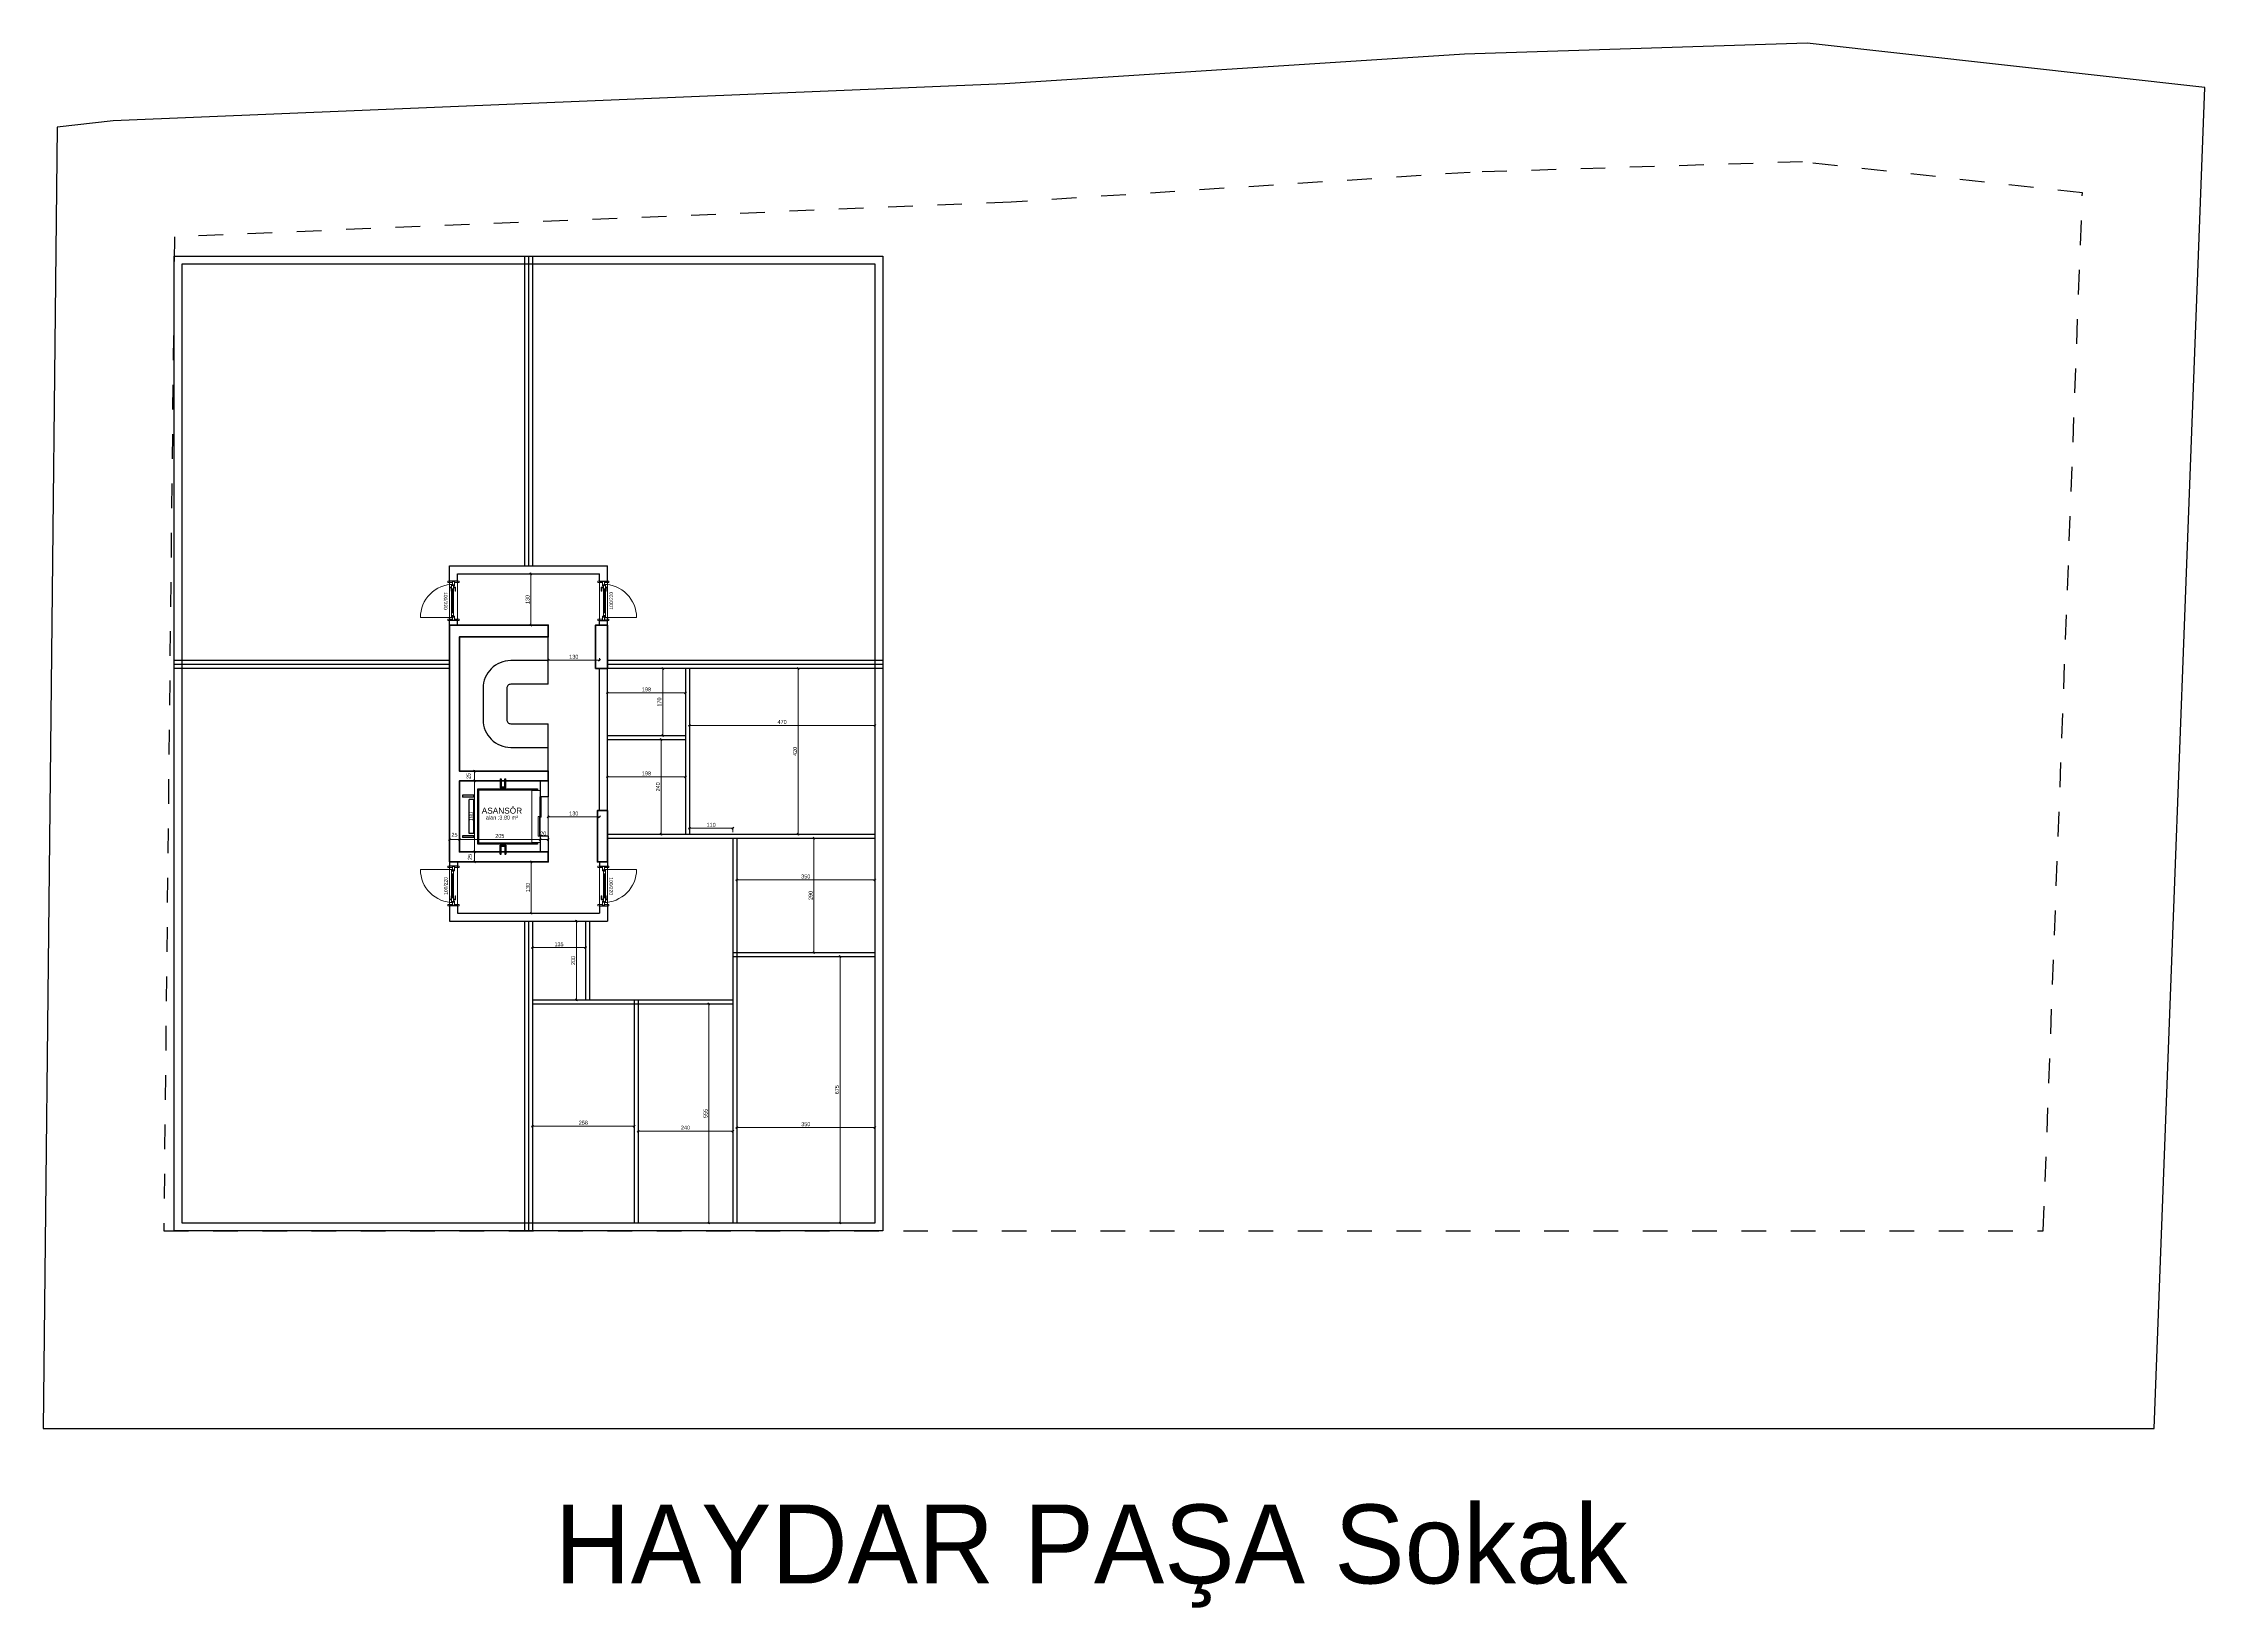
# Model space of a CAD drawing. Header units: centimetres. Extents: x 562865 to 1310255, y -148070 to 32737.
# Drawn here: x 653897 to 659377, y -15222 to -11258 of the extents above; entities that cross this region are included whole.
import ezdxf
from ezdxf.enums import TextEntityAlignment as Align

# ---------------------------------------------------------------- set-up
doc = ezdxf.new("R2010")
doc.units = ezdxf.units.CM
doc.header["$LTSCALE"] = 2.5
doc.linetypes.add('DASHED', pattern=[0.25, 0.125, -0.125])
doc.layers.get('0').update_dxf_attribs({"color": 86})
for name, color, linetype, lineweight in [('1', 126, 'Continuous', 25), ('DUVAR', 4, 'Continuous', 30), ('duvar-kesim', 7, 'Continuous', 0), ('GÖRÜNÜŞLER', 96, 'Continuous', 25), ('ince', 30, 'Continuous', 15), ('iç ölçü', 106, 'Continuous', 18), ('kapi', 9, 'Continuous', 0), ('kolon', 1, 'Continuous', 53), ('Z_YOL_ADI', 7, 'Continuous', 0)]:
    doc.layers.add(name, color=color, linetype=linetype, lineweight=lineweight)
for name, color, linetype in [('alan', 7, 'Continuous'), ('kapi-yazi', 7, 'Continuous'), ('MAKINA', 4, 'Continuous'), ('MERBAS', 231, 'Continuous'), ('MIMARI', 3, 'Continuous'), ('Oda', 7, 'Continuous')]:
    doc.layers.add(name, color=color, linetype=linetype)
doc.styles.add('MAHALADI', font='arial.ttf')
doc.styles.add('PINAR', font='comic.ttf')
doc.dimstyles.new('TEMİZ ÖLÇÜ', dxfattribs={"dimtxt": 10, "dimasz": 5, "dimexe": 1.8, "dimexo": 0.625, "dimgap": 3, "dimtad": 1, "dimdec": 0, "dimrnd": 0.5, "dimzin": 1, "dimdsep": 46, "dimtxsty": 'PINAR', "dimblk": 'OBLIQUE', "dimcen": 0.9, "dimdle": 2, "dimclrd": 256, "dimclre": 256, "dimclrt": 7, "dimadec": 0, "dimazin": 0, "dimtfac": 1, "dimtdec": 0, "dimtofl": 0, "dimtmove": 2, "dimatfit": 2, "dimfxl": 10, "dimfxlon": 1, "dimlwd": -1, "dimlwe": -1, "dimarcsym": 0})

# ---------------------------------------------------------------- blocks, each defined once
blk = doc.blocks.new('WRTGHBWSTH')
at = {"layer": 'GÖRÜNÜŞLER', "color": 251, "linetype": 'DASHED', "ltscale": 200}
blk.add_lwpolyline([(643862, 7103), (643152.3, 7181.9), (642310, 7155.3), (641146.5, 7079.8), (639025.1, 6992.1), (638997.9, 4472.7), (643762.9, 4472.7)], close=True, dxfattribs=at)
blk = doc.blocks.new('_Oblique')
at = {"color": 0, "linetype": 'ByBlock', "lineweight": -2}
blk.add_line((-0.5, -0.5), (0.5, 0.5), dxfattribs=at)
blk = doc.blocks.new('*D3137')
at = {"layer": 'Defpoints', "color": 0}
for p in [(304, 206.9), (304, 193.2), (324, 209.6)]:
    blk.add_point(p, dxfattribs=at)
at = {"layer": 'iç ölçü'}
for p, q in [((326, 206.9), (302, 206.9)), ((304, 196.9), (304, 208.7)), ((324, 208.9), (324, 205.1))]:
    blk.add_line(p, q, dxfattribs=at)
at = {"layer": 'iç ölçü', "linetype": 'ByBlock', "xscale": 5, "yscale": 5, "zscale": 5, "rotation": 180}
blk.add_blockref('_Oblique', (304, 206.9), dxfattribs=at)
at = {"layer": 'iç ölçü', "linetype": 'ByBlock', "xscale": 5, "yscale": 5, "zscale": 5}
blk.add_blockref('_Oblique', (324, 206.9), dxfattribs=at)
at = {"layer": 'iç ölçü', "color": 7, "insert": (311.5, 221.7), "char_height": 10, "attachment_point": 5, "style": 'PINAR'}
blk.add_mtext('20', dxfattribs=at)
blk = doc.blocks.new('*D3136')
at = {"layer": 'Defpoints', "color": 0}
for p in [(99, 231.4), (99, 206.9), (304, 193.2)]:
    blk.add_point(p, dxfattribs=at)
at = {"layer": 'iç ölçü'}
for p, q in [((306, 206.9), (97, 206.9)), ((99, 216.9), (99, 205.1)), ((304, 196.9), (304, 208.7))]:
    blk.add_line(p, q, dxfattribs=at)
at = {"layer": 'iç ölçü', "linetype": 'ByBlock', "xscale": 5, "yscale": 5, "zscale": 5, "rotation": 180}
blk.add_blockref('_Oblique', (99, 206.9), dxfattribs=at)
at = {"layer": 'iç ölçü', "linetype": 'ByBlock', "xscale": 5, "yscale": 5, "zscale": 5}
blk.add_blockref('_Oblique', (304, 206.9), dxfattribs=at)
at = {"layer": 'iç ölçü', "color": 7, "insert": (201.5, 215.4), "char_height": 10, "attachment_point": 5, "style": 'PINAR'}
blk.add_mtext('205', dxfattribs=at)
blk = doc.blocks.new('*D3134')
at = {"layer": 'Defpoints', "color": 0}
for p in [(99, 231.4), (74, 209.4), (74, 206.9)]:
    blk.add_point(p, dxfattribs=at)
at = {"layer": 'iç ölçü'}
for p, q in [((101, 206.9), (72, 206.9)), ((74, 208.8), (74, 205.1)), ((99, 216.9), (99, 205.1))]:
    blk.add_line(p, q, dxfattribs=at)
at = {"layer": 'iç ölçü', "linetype": 'ByBlock', "xscale": 5, "yscale": 5, "zscale": 5, "rotation": 180}
blk.add_blockref('_Oblique', (74, 206.9), dxfattribs=at)
at = {"layer": 'iç ölçü', "linetype": 'ByBlock', "xscale": 5, "yscale": 5, "zscale": 5}
blk.add_blockref('_Oblique', (99, 206.9), dxfattribs=at)
at = {"layer": 'iç ölçü', "color": 7, "insert": (86.5, 218.4), "char_height": 10, "attachment_point": 5, "style": 'PINAR'}
blk.add_mtext('25', dxfattribs=at)
blk = doc.blocks.new('*D3135')
at = {"layer": 'Defpoints', "color": 0}
for p in [(130.6, 175), (137.3, 175), (130.6, 150)]:
    blk.add_point(p, dxfattribs=at)
at = {"layer": 'iç ölçü'}
for p, q in [((131.2, 175), (139.1, 175)), ((137.3, 148), (137.3, 177)), ((131.2, 150), (139.1, 150))]:
    blk.add_line(p, q, dxfattribs=at)
at = {"layer": 'iç ölçü', "linetype": 'ByBlock', "xscale": 5, "yscale": 5, "zscale": 5}
for p, rotation in [((137.3, 175), 90), ((137.3, 150), 270)]:
    blk.add_blockref('_Oblique', p, dxfattribs=dict(at, rotation=rotation))
at = {"layer": 'iç ölçü', "color": 7, "insert": (125.4, 162.5), "char_height": 10, "attachment_point": 5, "rotation": 90, "style": 'PINAR'}
blk.add_mtext('25', dxfattribs=at)
blk = doc.blocks.new('*D3139')
at = {"layer": 'Defpoints', "color": 0}
for p in [(133.1, 355), (137.3, 355), (130.6, 175)]:
    blk.add_point(p, dxfattribs=at)
at = {"layer": 'iç ölçü'}
for p, q in [((133.7, 355), (139.1, 355)), ((137.3, 173), (137.3, 357)), ((131.2, 175), (139.1, 175))]:
    blk.add_line(p, q, dxfattribs=at)
at = {"layer": 'iç ölçü', "linetype": 'ByBlock', "xscale": 5, "yscale": 5, "zscale": 5}
for p, rotation in [((137.3, 355), 90.00000000000001), ((137.3, 175), 270)]:
    blk.add_blockref('_Oblique', p, dxfattribs=dict(at, rotation=rotation))
at = {"layer": 'iç ölçü', "color": 7, "insert": (128.9, 265), "char_height": 10, "attachment_point": 5, "rotation": 90, "style": 'PINAR'}
blk.add_mtext('180', dxfattribs=at)
blk = doc.blocks.new('*D3133')
at = {"layer": 'Defpoints', "color": 0}
for p in [(133.1, 380), (133.1, 355), (137.3, 380)]:
    blk.add_point(p, dxfattribs=at)
at = {"layer": 'iç ölçü'}
for p, q in [((133.7, 380), (139.1, 380)), ((133.7, 355), (139.1, 355)), ((137.3, 353), (137.3, 382))]:
    blk.add_line(p, q, dxfattribs=at)
at = {"layer": 'iç ölçü', "linetype": 'ByBlock', "xscale": 5, "yscale": 5, "zscale": 5}
for p, rotation in [((137.3, 380), 90), ((137.3, 355), 270)]:
    blk.add_blockref('_Oblique', p, dxfattribs=dict(at, rotation=rotation))
at = {"layer": 'iç ölçü', "color": 7, "insert": (122.2, 367.5), "char_height": 10, "attachment_point": 5, "rotation": 90, "style": 'PINAR'}
blk.add_mtext('25', dxfattribs=at)
blk = doc.blocks.new('*D3138')
at = {"layer": 'Defpoints', "color": 0}
for p in [(324, 265), (454, 265), (454, 264.1)]:
    blk.add_point(p, dxfattribs=at)
at = {"layer": 'iç ölçü'}
for p, q in [((322, 264.1), (456, 264.1)), ((324, 264.4), (324, 262.3)), ((454, 264.4), (454, 262.3))]:
    blk.add_line(p, q, dxfattribs=at)
at = {"layer": 'iç ölçü', "linetype": 'ByBlock', "xscale": 5, "yscale": 5, "zscale": 5, "rotation": 180}
blk.add_blockref('_Oblique', (324, 264.1), dxfattribs=at)
at = {"layer": 'iç ölçü', "linetype": 'ByBlock', "xscale": 5, "yscale": 5, "zscale": 5}
blk.add_blockref('_Oblique', (454, 264.1), dxfattribs=at)
at = {"layer": 'iç ölçü', "color": 7, "insert": (389, 272.5), "char_height": 10, "attachment_point": 5, "style": 'PINAR'}
blk.add_mtext('130', dxfattribs=at)
blk = doc.blocks.new('fm-door1')
at = {"linetype": 'Continuous'}
for p, q in [((0, 25), (0, -25)), ((100, 25), (0, 25)), ((80, 32), (80, 0)), ((84, 28), (128, 28)), ((90, 50), (910, 50)), ((90, 50), (90, 30)), ((100, 30), (90, 30)), ((100, 30), (100, -5)), ((100, 30), (100, -5)), ((100, 0), (900, 0)), ((190, 50), (190, 0)), ((810, 50), (810, 0)), ((910, 30), (900, 30)), ((900, 30), (900, -5)), ((900, 25), (1000, 25)), ((910, 50), (910, 30)), ((1000, 25), (1000, -25)), ((110, -25), (0, -25)), ((100, -5), (110, -5)), ((110, -5), (100, -5)), ((110, -5), (110, -25)), ((110, -25), (110, -5)), ((890, -25), (890, -5)), ((890, -5), (900, -5)), ((890, -25), (1000, -25))]:
    blk.add_line(p, q, dxfattribs=at)
at = {"color": 8, "linetype": 'Continuous'}
for p, q in [((190, 35), (810, 35)), ((190, 15), (810, 15))]:
    blk.add_line(p, q, dxfattribs=at)
at = {"linetype": 'Continuous'}
for points in [[(858, 58), (858, 89, 0.414214), (842, 104), (759, 104, 1), (759, 89), (835, 89, -0.414214), (842, 81), (842, 58)], [(858, -8), (858, -39, -0.414214), (842, -54), (759, -54, -1), (759, -39), (835, -39, 0.414214), (842, -31), (842, -8)]]:
    blk.add_lwpolyline(points, format="xyb", dxfattribs=at)
for points in [[(869, 50), (869, 58), (831, 58), (831, 50)], [(869, 0), (869, -8), (831, -8), (831, 0)]]:
    blk.add_lwpolyline(points, dxfattribs=at)
blk.add_circle((84, 32), 4.26, dxfattribs=at)
blk = doc.blocks.new('*D3130')
at = {"layer": 'Defpoints', "color": 0}
for p in [(251.2, 150), (251.2, 20), (281.3, 20)]:
    blk.add_point(p, dxfattribs=at)
at = {"layer": 'iç ölçü'}
for p, q in [((276.3, 150), (283.1, 150)), ((281.3, 152), (281.3, 18)), ((276.3, 20), (283.1, 20))]:
    blk.add_line(p, q, dxfattribs=at)
at = {"layer": 'iç ölçü', "linetype": 'ByBlock', "xscale": 5, "yscale": 5, "zscale": 5}
for p, rotation in [((281.3, 150), 90), ((281.3, 20), 270)]:
    blk.add_blockref('_Oblique', p, dxfattribs=dict(at, rotation=rotation))
at = {"layer": 'iç ölçü', "color": 7, "insert": (272.8, 85), "char_height": 10, "attachment_point": 5, "rotation": 90, "style": 'PINAR'}
blk.add_mtext('130', dxfattribs=at)
blk = doc.blocks.new('*D3131')
at = {"layer": 'Defpoints', "color": 0}
for p in [(274, 880), (280.3, 880), (281.3, 750)]:
    blk.add_point(p, dxfattribs=at)
at = {"layer": 'iç ölçü'}
for p, q in [((275.3, 880), (282.1, 880)), ((280.3, 748), (280.3, 882)), ((280.6, 750), (278.5, 750))]:
    blk.add_line(p, q, dxfattribs=at)
at = {"layer": 'iç ölçü', "linetype": 'ByBlock', "xscale": 5, "yscale": 5, "zscale": 5}
for p, rotation in [((280.3, 880), 90), ((280.3, 750), 270)]:
    blk.add_blockref('_Oblique', p, dxfattribs=dict(at, rotation=rotation))
at = {"layer": 'iç ölçü', "color": 7, "insert": (271.8, 815), "char_height": 10, "attachment_point": 5, "rotation": 90, "style": 'PINAR'}
blk.add_mtext('130', dxfattribs=at)
blk = doc.blocks.new('*D3132')
at = {"layer": 'Defpoints', "color": 0}
for p in [(324, 675.8), (324, 661.2), (454, 675.8)]:
    blk.add_point(p, dxfattribs=at)
at = {"layer": 'iç ölçü'}
for p, q in [((456, 661.2), (322, 661.2)), ((324, 666.2), (324, 659.4)), ((454, 666.2), (454, 659.4))]:
    blk.add_line(p, q, dxfattribs=at)
at = {"layer": 'iç ölçü', "linetype": 'ByBlock', "xscale": 5, "yscale": 5, "zscale": 5, "rotation": 180}
blk.add_blockref('_Oblique', (324, 661.2), dxfattribs=at)
at = {"layer": 'iç ölçü', "linetype": 'ByBlock', "xscale": 5, "yscale": 5, "zscale": 5}
blk.add_blockref('_Oblique', (454, 661.2), dxfattribs=at)
at = {"layer": 'iç ölçü', "color": 7, "insert": (389, 669.6), "char_height": 10, "attachment_point": 5, "style": 'PINAR'}
blk.add_mtext('130', dxfattribs=at)
blk = doc.blocks.new('*D1654')
at = {"layer": 'Defpoints', "color": 0}
for p in [(655405.4, -14008.4), (655645.4, -14008.4), (655645.4, -14014.2)]:
    blk.add_point(p, dxfattribs=at)
at = {"layer": 'iç ölçü'}
for p, q in [((655403.4, -14014.2), (655647.4, -14014.2)), ((655405.4, -14009), (655405.4, -14016)), ((655645.4, -14009), (655645.4, -14016))]:
    blk.add_line(p, q, dxfattribs=at)
at = {"layer": 'iç ölçü', "linetype": 'ByBlock', "xscale": 5, "yscale": 5, "zscale": 5, "rotation": 180}
blk.add_blockref('_Oblique', (655405.4, -14014.2), dxfattribs=at)
at = {"layer": 'iç ölçü', "linetype": 'ByBlock', "xscale": 5, "yscale": 5, "zscale": 5}
blk.add_blockref('_Oblique', (655645.4, -14014.2), dxfattribs=at)
at = {"layer": 'iç ölçü', "color": 7, "insert": (655525.4, -14005.8), "char_height": 10, "attachment_point": 5, "style": 'PINAR'}
blk.add_mtext('240', dxfattribs=at)
blk = doc.blocks.new('*D1655')
at = {"layer": 'Defpoints', "color": 0}
for p in [(655655.4, -13995.2), (656005.4, -13995.2), (656005.4, -14005.4)]:
    blk.add_point(p, dxfattribs=at)
at = {"layer": 'iç ölçü'}
for p, q in [((655653.4, -14005.4), (656007.4, -14005.4)), ((655655.4, -13995.9), (655655.4, -14007.2)), ((656005.4, -13995.9), (656005.4, -14007.2))]:
    blk.add_line(p, q, dxfattribs=at)
at = {"layer": 'iç ölçü', "linetype": 'ByBlock', "xscale": 5, "yscale": 5, "zscale": 5, "rotation": 180}
blk.add_blockref('_Oblique', (655655.4, -14005.4), dxfattribs=at)
at = {"layer": 'iç ölçü', "linetype": 'ByBlock', "xscale": 5, "yscale": 5, "zscale": 5}
blk.add_blockref('_Oblique', (656005.4, -14005.4), dxfattribs=at)
at = {"layer": 'iç ölçü', "color": 7, "insert": (655830.4, -13997), "char_height": 10, "attachment_point": 5, "style": 'PINAR'}
blk.add_mtext('350', dxfattribs=at)
blk = doc.blocks.new('*D1656')
at = {"layer": 'Defpoints', "color": 0}
for p in [(655137.3, -13976.1), (655137.3, -14001.7), (655395.4, -13976.1)]:
    blk.add_point(p, dxfattribs=at)
at = {"layer": 'iç ölçü'}
for p, q in [((655397.4, -14001.7), (655135.3, -14001.7)), ((655137.3, -13991.7), (655137.3, -14003.5)), ((655395.4, -13991.7), (655395.4, -14003.5))]:
    blk.add_line(p, q, dxfattribs=at)
at = {"layer": 'iç ölçü', "linetype": 'ByBlock', "xscale": 5, "yscale": 5, "zscale": 5, "rotation": 180}
blk.add_blockref('_Oblique', (655137.3, -14001.7), dxfattribs=at)
at = {"layer": 'iç ölçü', "linetype": 'ByBlock', "xscale": 5, "yscale": 5, "zscale": 5}
blk.add_blockref('_Oblique', (655395.4, -14001.7), dxfattribs=at)
at = {"layer": 'iç ölçü', "color": 7, "insert": (655266.4, -13993.2), "char_height": 10, "attachment_point": 5, "style": 'PINAR'}
blk.add_mtext('258', dxfattribs=at)
blk = doc.blocks.new('*D1658')
at = {"layer": 'Defpoints', "color": 0}
for p in [(655137.3, -13542.8), (655272.3, -13542.8), (655272.3, -13549.4)]:
    blk.add_point(p, dxfattribs=at)
at = {"layer": 'iç ölçü'}
for p, q in [((655135.3, -13549.4), (655274.3, -13549.4)), ((655137.3, -13543.4), (655137.3, -13551.2)), ((655272.3, -13543.4), (655272.3, -13551.2))]:
    blk.add_line(p, q, dxfattribs=at)
at = {"layer": 'iç ölçü', "linetype": 'ByBlock', "xscale": 5, "yscale": 5, "zscale": 5, "rotation": 180}
blk.add_blockref('_Oblique', (655137.3, -13549.4), dxfattribs=at)
at = {"layer": 'iç ölçü', "linetype": 'ByBlock', "xscale": 5, "yscale": 5, "zscale": 5}
blk.add_blockref('_Oblique', (655272.3, -13549.4), dxfattribs=at)
at = {"layer": 'iç ölçü', "color": 7, "insert": (655204.8, -13540.9), "char_height": 10, "attachment_point": 5, "style": 'PINAR'}
blk.add_mtext('135', dxfattribs=at)
blk = doc.blocks.new('*D1659')
at = {"layer": 'Defpoints', "color": 0}
for p in [(655227.3, -13482), (655227.3, -13682), (655249.2, -13682)]:
    blk.add_point(p, dxfattribs=at)
at = {"layer": 'iç ölçü'}
for p, q in [((655249.2, -13480), (655249.2, -13684)), ((655239.2, -13482), (655251, -13482)), ((655239.2, -13682), (655251, -13682))]:
    blk.add_line(p, q, dxfattribs=at)
at = {"layer": 'iç ölçü', "linetype": 'ByBlock', "xscale": 5, "yscale": 5, "zscale": 5}
for p, rotation in [((655249.2, -13482), 90), ((655249.2, -13682), 270)]:
    blk.add_blockref('_Oblique', p, dxfattribs=dict(at, rotation=rotation))
at = {"layer": 'iç ölçü', "color": 7, "insert": (655240.8, -13582), "char_height": 10, "attachment_point": 5, "rotation": 90, "style": 'PINAR'}
blk.add_mtext('200', dxfattribs=at)
blk = doc.blocks.new('*D1660')
at = {"layer": 'Defpoints', "color": 0}
for p in [(655538.1, -13692), (655538.1, -14247.3), (655584.8, -14247.3)]:
    blk.add_point(p, dxfattribs=at)
at = {"layer": 'iç ölçü'}
for p, q in [((655574.8, -13692), (655586.6, -13692)), ((655584.8, -13690), (655584.8, -14249.3)), ((655574.8, -14247.3), (655586.6, -14247.3))]:
    blk.add_line(p, q, dxfattribs=at)
at = {"layer": 'iç ölçü', "linetype": 'ByBlock', "xscale": 5, "yscale": 5, "zscale": 5}
for p, rotation in [((655584.8, -13692), 90), ((655584.8, -14247.3), 270)]:
    blk.add_blockref('_Oblique', p, dxfattribs=dict(at, rotation=rotation))
at = {"layer": 'iç ölçü', "color": 7, "insert": (655576.3, -13969.6), "char_height": 10, "attachment_point": 5, "rotation": 90, "style": 'PINAR'}
blk.add_mtext('555', dxfattribs=at)
blk = doc.blocks.new('*D1661')
at = {"layer": 'Defpoints', "color": 0}
for p in [(655885.4, -13572), (655885.4, -14247.3), (655917.8, -14247.3)]:
    blk.add_point(p, dxfattribs=at)
at = {"layer": 'iç ölçü'}
for p, q in [((655907.8, -13572), (655919.6, -13572)), ((655917.8, -13570), (655917.8, -14249.3)), ((655907.8, -14247.3), (655919.6, -14247.3))]:
    blk.add_line(p, q, dxfattribs=at)
at = {"layer": 'iç ölçü', "linetype": 'ByBlock', "xscale": 5, "yscale": 5, "zscale": 5}
for p, rotation in [((655917.8, -13572), 90), ((655917.8, -14247.3), 270)]:
    blk.add_blockref('_Oblique', p, dxfattribs=dict(at, rotation=rotation))
at = {"layer": 'iç ölçü', "color": 7, "insert": (655909.3, -13909.6), "char_height": 10, "attachment_point": 5, "rotation": 90, "style": 'PINAR'}
blk.add_mtext('675', dxfattribs=at)
blk = doc.blocks.new('*D1663')
at = {"layer": 'Defpoints', "color": 0}
for p in [(655464.9, -12842), (655464.9, -13012), (655467.6, -13012)]:
    blk.add_point(p, dxfattribs=at)
at = {"layer": 'iç ölçü'}
for p, q in [((655465.5, -12842), (655469.4, -12842)), ((655467.6, -12840), (655467.6, -13014)), ((655465.5, -13012), (655469.4, -13012))]:
    blk.add_line(p, q, dxfattribs=at)
at = {"layer": 'iç ölçü', "linetype": 'ByBlock', "xscale": 5, "yscale": 5, "zscale": 5}
for p, rotation in [((655467.6, -12842), 90), ((655467.6, -13012), 270)]:
    blk.add_blockref('_Oblique', p, dxfattribs=dict(at, rotation=rotation))
at = {"layer": 'iç ölçü', "color": 7, "insert": (655459.1, -12927), "char_height": 10, "attachment_point": 5, "rotation": 90, "style": 'PINAR'}
blk.add_mtext('170', dxfattribs=at)
blk = doc.blocks.new('*D1664')
at = {"layer": 'Defpoints', "color": 0}
for p in [(655327.3, -12908.7), (655525.4, -12903.7), (655525.4, -12908.7)]:
    blk.add_point(p, dxfattribs=at)
at = {"layer": 'iç ölçü'}
for p, q in [((655325.3, -12903.7), (655527.4, -12903.7)), ((655327.3, -12908.1), (655327.3, -12901.9)), ((655525.4, -12908.1), (655525.4, -12901.9))]:
    blk.add_line(p, q, dxfattribs=at)
at = {"layer": 'iç ölçü', "linetype": 'ByBlock', "xscale": 5, "yscale": 5, "zscale": 5, "rotation": 180}
blk.add_blockref('_Oblique', (655327.3, -12903.7), dxfattribs=at)
at = {"layer": 'iç ölçü', "linetype": 'ByBlock', "xscale": 5, "yscale": 5, "zscale": 5}
blk.add_blockref('_Oblique', (655525.4, -12903.7), dxfattribs=at)
at = {"layer": 'iç ölçü', "color": 7, "insert": (655426.4, -12895.1), "char_height": 10, "attachment_point": 5, "style": 'PINAR'}
blk.add_mtext('198', dxfattribs=at)
blk = doc.blocks.new('*D1665')
at = {"layer": 'Defpoints', "color": 0}
for p in [(655459.4, -13022), (655459.4, -13262), (655464.1, -13262)]:
    blk.add_point(p, dxfattribs=at)
at = {"layer": 'iç ölçü'}
for p, q in [((655460, -13022), (655465.9, -13022)), ((655464.1, -13020), (655464.1, -13264)), ((655460, -13262), (655465.9, -13262))]:
    blk.add_line(p, q, dxfattribs=at)
at = {"layer": 'iç ölçü', "linetype": 'ByBlock', "xscale": 5, "yscale": 5, "zscale": 5}
for p, rotation in [((655464.1, -13022), 90), ((655464.1, -13262), 270)]:
    blk.add_blockref('_Oblique', p, dxfattribs=dict(at, rotation=rotation))
at = {"layer": 'iç ölçü', "color": 7, "insert": (655455.7, -13142), "char_height": 10, "attachment_point": 5, "rotation": 90, "style": 'PINAR'}
blk.add_mtext('240', dxfattribs=at)
blk = doc.blocks.new('*D1666')
at = {"layer": 'Defpoints', "color": 0}
for p in [(655327.3, -13129.7), (655525.4, -13116.6), (655525.4, -13129.7)]:
    blk.add_point(p, dxfattribs=at)
at = {"layer": 'iç ölçü'}
for p, q in [((655325.3, -13116.6), (655527.4, -13116.6)), ((655327.3, -13126.6), (655327.3, -13114.8)), ((655525.4, -13126.6), (655525.4, -13114.8))]:
    blk.add_line(p, q, dxfattribs=at)
at = {"layer": 'iç ölçü', "linetype": 'ByBlock', "xscale": 5, "yscale": 5, "zscale": 5, "rotation": 180}
blk.add_blockref('_Oblique', (655327.3, -13116.6), dxfattribs=at)
at = {"layer": 'iç ölçü', "linetype": 'ByBlock', "xscale": 5, "yscale": 5, "zscale": 5}
blk.add_blockref('_Oblique', (655525.4, -13116.6), dxfattribs=at)
at = {"layer": 'iç ölçü', "color": 7, "insert": (655426.4, -13108), "char_height": 10, "attachment_point": 5, "style": 'PINAR'}
blk.add_mtext('198', dxfattribs=at)
blk = doc.blocks.new('*D1667')
at = {"layer": 'Defpoints', "color": 0}
for p in [(655535.4, -13246.6), (655645.4, -13246.6), (655645.4, -13272)]:
    blk.add_point(p, dxfattribs=at)
at = {"layer": 'iç ölçü'}
for p, q in [((655533.4, -13246.6), (655647.4, -13246.6)), ((655535.4, -13246), (655535.4, -13244.8)), ((655645.4, -13256.6), (655645.4, -13244.8))]:
    blk.add_line(p, q, dxfattribs=at)
at = {"layer": 'iç ölçü', "linetype": 'ByBlock', "xscale": 5, "yscale": 5, "zscale": 5, "rotation": 180}
blk.add_blockref('_Oblique', (655535.4, -13246.6), dxfattribs=at)
at = {"layer": 'iç ölçü', "linetype": 'ByBlock', "xscale": 5, "yscale": 5, "zscale": 5}
blk.add_blockref('_Oblique', (655645.4, -13246.6), dxfattribs=at)
at = {"layer": 'iç ölçü', "color": 7, "insert": (655590.4, -13238.2), "char_height": 10, "attachment_point": 5, "style": 'PINAR'}
blk.add_mtext('110', dxfattribs=at)
blk = doc.blocks.new('*D1668')
at = {"layer": 'Defpoints', "color": 0}
for p in [(655845.3, -13272), (655845.3, -13562), (655851.2, -13562)]:
    blk.add_point(p, dxfattribs=at)
at = {"layer": 'iç ölçü'}
for p, q in [((655846, -13272), (655853, -13272)), ((655851.2, -13270), (655851.2, -13564)), ((655846, -13562), (655853, -13562))]:
    blk.add_line(p, q, dxfattribs=at)
at = {"layer": 'iç ölçü', "linetype": 'ByBlock', "xscale": 5, "yscale": 5, "zscale": 5}
for p, rotation in [((655851.2, -13272), 90), ((655851.2, -13562), 270)]:
    blk.add_blockref('_Oblique', p, dxfattribs=dict(at, rotation=rotation))
at = {"layer": 'iç ölçü', "color": 7, "insert": (655842.6, -13417), "char_height": 10, "attachment_point": 5, "rotation": 90, "style": 'PINAR'}
blk.add_mtext('290', dxfattribs=at)
blk = doc.blocks.new('*D1669')
at = {"layer": 'Defpoints', "color": 0}
for p in [(655655.4, -13372), (656005.4, -13372), (656005.4, -13377.6)]:
    blk.add_point(p, dxfattribs=at)
at = {"layer": 'iç ölçü'}
for p, q in [((655653.4, -13377.6), (656007.4, -13377.6)), ((655655.4, -13372.6), (655655.4, -13379.4)), ((656005.4, -13372.6), (656005.4, -13379.4))]:
    blk.add_line(p, q, dxfattribs=at)
at = {"layer": 'iç ölçü', "linetype": 'ByBlock', "xscale": 5, "yscale": 5, "zscale": 5, "rotation": 180}
blk.add_blockref('_Oblique', (655655.4, -13377.6), dxfattribs=at)
at = {"layer": 'iç ölçü', "linetype": 'ByBlock', "xscale": 5, "yscale": 5, "zscale": 5}
blk.add_blockref('_Oblique', (656005.4, -13377.6), dxfattribs=at)
at = {"layer": 'iç ölçü', "color": 7, "insert": (655830.4, -13369.2), "char_height": 10, "attachment_point": 5, "style": 'PINAR'}
blk.add_mtext('350', dxfattribs=at)
blk = doc.blocks.new('*D1670')
at = {"layer": 'Defpoints', "color": 0}
for p in [(655807, -12842), (655811.3, -12842), (655807, -13262)]:
    blk.add_point(p, dxfattribs=at)
at = {"layer": 'iç ölçü'}
for p, q in [((655807.6, -12842), (655813.1, -12842)), ((655811.3, -13264), (655811.3, -12840)), ((655807.6, -13262), (655813.1, -13262))]:
    blk.add_line(p, q, dxfattribs=at)
at = {"layer": 'iç ölçü', "linetype": 'ByBlock', "xscale": 5, "yscale": 5, "zscale": 5}
for p, rotation in [((655811.3, -12842), 90), ((655811.3, -13262), 270)]:
    blk.add_blockref('_Oblique', p, dxfattribs=dict(at, rotation=rotation))
at = {"layer": 'iç ölçü', "color": 7, "insert": (655802.9, -13052), "char_height": 10, "attachment_point": 5, "rotation": 90, "style": 'PINAR'}
blk.add_mtext('420', dxfattribs=at)
blk = doc.blocks.new('*D1671')
at = {"layer": 'Defpoints', "color": 0}
for p in [(655535.4, -12986.8), (656005.4, -12986.1), (656005.4, -12986.8)]:
    blk.add_point(p, dxfattribs=at)
at = {"layer": 'iç ölçü'}
for p, q in [((655533.4, -12986.1), (656007.4, -12986.1)), ((655535.4, -12986.2), (655535.4, -12984.3)), ((656005.4, -12986.2), (656005.4, -12984.3))]:
    blk.add_line(p, q, dxfattribs=at)
at = {"layer": 'iç ölçü', "linetype": 'ByBlock', "xscale": 5, "yscale": 5, "zscale": 5, "rotation": 180}
blk.add_blockref('_Oblique', (655535.4, -12986.1), dxfattribs=at)
at = {"layer": 'iç ölçü', "linetype": 'ByBlock', "xscale": 5, "yscale": 5, "zscale": 5}
blk.add_blockref('_Oblique', (656005.4, -12986.1), dxfattribs=at)
at = {"layer": 'iç ölçü', "color": 7, "insert": (655770.4, -12977.6), "char_height": 10, "attachment_point": 5, "style": 'PINAR'}
blk.add_mtext('470', dxfattribs=at)
blk = doc.blocks.new('G$CD7B30051')
at = {"color": 4, "ltscale": 0.1}
for p, q in [((302.7, 315), (306.2, 315)), ((302.7, 315), (302.7, 263.6)), ((306.2, 315), (306.2, 263.6)), ((298.8, 265), (302.3, 265)), ((298.8, 265), (298.8, 215)), ((302.3, 265), (302.3, 215)), ((306.2, 263.6), (302.7, 263.6)), ((302.3, 215), (298.8, 215))]:
    blk.add_line(p, q, dxfattribs=at)
at = {"layer": '1', "linetype": 'DASHED', "ltscale": 20}
blk.add_line((324, 725), (324, 722), dxfattribs=at)
at = {"layer": 'DUVAR'}
for p, q in [((74, 900), (474, 900)), ((74, 861.2), (74, 900)), ((94, 880), (454, 880)), ((94, 861.2), (94, 880)), ((454, 861.2), (454, 880)), ((474, 861.2), (474, 900)), ((94, 861.2), (74, 861.2)), ((454, 861.2), (474, 861.2)), ((74, 750), (74, 761.2)), ((94, 761.2), (74, 761.2)), ((94, 750), (94, 761.2)), ((454, 750), (454, 761.2)), ((454, 761.2), (474, 761.2)), ((474, 750), (474, 761.2)), ((454, 280), (454, 640)), ((474, 280), (474, 640)), ((304, 355), (304, 315)), ((324, 355), (324, 315)), ((324, 315), (304, 315)), ((324, 215), (304, 215)), ((304, 215), (304, 175)), ((324, 215), (324, 175)), ((74, 150), (74, 138.8)), ((94, 138.8), (74, 138.8)), ((94, 150), (94, 138.8)), ((454, 150), (454, 138.8)), ((454, 138.8), (474, 138.8)), ((474, 150), (474, 138.8)), ((74, 38.8), (74, 0)), ((94, 38.8), (74, 38.8)), ((74, 0), (474, 0)), ((94, 38.8), (94, 20)), ((94, 20), (454, 20)), ((454, 38.8), (454, 20)), ((454, 38.8), (474, 38.8)), ((474, 38.8), (474, 0))]:
    blk.add_line(p, q, dxfattribs=at)
at = {"layer": 'duvar-kesim'}
for p, q in [((74, 761.2), (74, 861.2)), ((94, 761.2), (94, 861.2)), ((454, 761.2), (454, 861.2)), ((474, 761.2), (474, 861.2)), ((304, 315), (304, 215)), ((324, 315), (324, 215)), ((74, 138.8), (74, 38.8)), ((94, 138.8), (94, 38.8)), ((454, 138.8), (454, 38.8)), ((474, 138.8), (474, 38.8))]:
    blk.add_line(p, q, dxfattribs=at)
at = {"layer": 'ince', "ltscale": 0.1}
for p, q in [((282.4, 330.4), (282.4, 198.8)), ((304, 330.4), (282.4, 330.4)), ((304, 302.6), (304, 315)), ((304, 198.8), (282.4, 198.8)), ((304, 215), (304, 198.8))]:
    blk.add_line(p, q, dxfattribs=at)
at = {"layer": 'kapi'}
for points in [[(84, 769.2), (0, 769.2, -0.414214), (84, 853.2, -0.414214)], [(464, 769.2), (548, 769.2, 0.414214), (464, 853.2, 0.414214)], [(84, 130.8), (0, 130.8, 0.414214), (84, 46.8, 0.414214)], [(464, 130.8), (548, 130.8, -0.414214), (464, 46.8, -0.414214)]]:
    blk.add_lwpolyline(points, format="xyb", dxfattribs=at)
for points in [[(72, 861.2), (70, 861.2), (70, 857.7), (81.5, 857.7)], [(96, 861.2), (98, 861.2), (98, 857.7), (86.5, 857.7)], [(452, 861.2), (450, 861.2), (450, 857.7), (461.5, 857.7)], [(476, 861.2), (478, 861.2), (478, 857.7), (466.5, 857.7)], [(72, 761.2), (70, 761.2), (70, 764.7), (81.5, 764.7)], [(96, 761.2), (98, 761.2), (98, 764.7), (86.5, 764.7)], [(452, 761.2), (450, 761.2), (450, 764.7), (461.5, 764.7)], [(476, 761.2), (478, 761.2), (478, 764.7), (466.5, 764.7)], [(72, 138.8), (70, 138.8), (70, 135.3), (81.5, 135.3)], [(96, 138.8), (98, 138.8), (98, 135.3), (86.5, 135.3)], [(452, 138.8), (450, 138.8), (450, 135.3), (461.5, 135.3)], [(476, 138.8), (478, 138.8), (478, 135.3), (466.5, 135.3)], [(72, 38.8), (70, 38.8), (70, 42.3), (81.5, 42.3)], [(96, 38.8), (98, 38.8), (98, 42.3), (86.5, 42.3)], [(452, 38.8), (450, 38.8), (450, 42.3), (461.5, 42.3)], [(476, 38.8), (478, 38.8), (478, 42.3), (466.5, 42.3)]]:
    blk.add_lwpolyline(points, dxfattribs=at)
at = {"layer": 'kolon'}
for points in [[(74, 150), (74, 750), (324, 750), (324, 720), (99, 720), (99, 380), (324, 380), (324, 355), (99, 355), (99, 175), (324, 175), (324, 150)], [(474, 750), (444, 750), (444, 640), (474, 640)], [(474, 280), (449, 280), (449, 150), (474, 150)]]:
    blk.add_lwpolyline(points, close=True, dxfattribs=at)
blk.add_lwpolyline([(324, 150), (74, 150)], dxfattribs=at)
at = {"layer": 'MAKINA', "ltscale": 0.1}
for p, q in [((106.6, 216.1), (106.6, 211.4)), ((135.2, 211.4), (135.2, 216.1))]:
    blk.add_line(p, q, dxfattribs=at)
at = {"layer": 'MERBAS'}
for p, q in [((324, 720), (99, 720)), ((99, 720), (99, 380)), ((324, 600), (324, 720)), ((324, 380), (324, 500)), ((99, 380), (324, 380))]:
    blk.add_line(p, q, dxfattribs=at)
for points in [[(324, 660), (229, 660, 0.414214), (159, 590), (159, 510, 0.414214), (229, 440), (324, 440)], [(324, 600), (229, 600, 0.414214), (219, 590), (219, 510, 0.414214), (229, 500), (324, 500)]]:
    blk.add_lwpolyline(points, format="xyb", dxfattribs=at)
at = {"layer": 'MIMARI', "ltscale": 0.1}
for p, q in [((202.4, 360.5), (204.7, 360.5)), ((202.4, 360.5), (202.4, 337.7)), ((202.4, 337.7), (216.5, 337.7)), ((204.7, 360.5), (204.7, 340)), ((204.7, 340), (214.1, 340)), ((214.1, 360.5), (216.5, 360.5)), ((214.1, 340), (214.1, 360.5)), ((216.5, 337.7), (216.5, 360.5)), ((135.2, 318.6), (106.6, 318.6)), ((106.6, 318.6), (106.6, 313.9)), ((135.2, 318.6), (106.6, 318.6)), ((106.6, 318.6), (106.6, 313.9)), ((135.2, 313.9), (106.6, 313.9)), ((135.2, 313.9), (106.6, 313.9)), ((135.2, 308), (123.5, 308)), ((123.5, 222), (123.5, 308)), ((135.2, 313.9), (135.2, 318.6)), ((135.2, 222), (135.2, 308)), ((135.2, 222), (123.5, 222)), ((135.2, 216.1), (106.6, 216.1)), ((135.2, 211.4), (106.6, 211.4)), ((202.4, 192.3), (216.5, 192.3)), ((202.4, 169.5), (202.4, 192.3)), ((202.4, 169.5), (204.7, 169.5)), ((204.7, 190), (214.1, 190)), ((204.7, 169.5), (204.7, 190)), ((214.1, 190), (214.1, 169.5)), ((214.1, 169.5), (216.5, 169.5)), ((216.5, 192.3), (216.5, 169.5))]:
    blk.add_line(p, q, dxfattribs=at)
for points in [[(157.5, 195), (145.6, 195), (145.6, 335), (296.9, 335), (296.9, 330.4)], [(157.5, 197.3), (147.9, 197.3), (147.9, 332.7), (294.6, 332.7), (294.6, 330.4)], [(204.7, 355), (214.1, 355)], [(296.9, 198.8), (296.9, 195), (157.5, 195)], [(294.6, 198.8), (294.6, 197.3), (157.5, 197.3)], [(204.7, 175), (214.1, 175)]]:
    blk.add_lwpolyline(points, dxfattribs=at)
for points in [[(207, 337.7), (207, 336.5), (212, 336.5), (212, 337.7)], [(208.5, 336.5), (209.4, 335), (209.4, 335), (210.4, 336.5)], [(207, 192.3), (207, 193.5), (212, 193.5), (212, 192.3)], [(208.5, 193.5), (209.4, 195), (209.4, 195), (210.4, 193.5)]]:
    blk.add_lwpolyline(points, close=True, dxfattribs=at)
for points in [[(207, 337.7), (207, 336.5), (212, 337.7), (212, 336.5)], [(210.4, 336.5), (209.4, 335), (208.5, 336.5), (209.4, 335)], [(207, 192.3), (207, 193.5), (212, 192.3), (212, 193.5)], [(210.4, 193.5), (209.4, 195), (208.5, 193.5), (209.4, 195)]]:
    blk.add_solid(points, dxfattribs=at)
at = {"layer": 'kapi', "yscale": 0.09999999999990905, "zscale": 0.098}
for p, xscale, rotation in [((84, 762.2), 0.09799999999995634, 90.00000000000001), ((464, 762.2), -0.09799999999995634, 270), ((84, 137.8), -0.09799999999995634, 89.99999999999994), ((464, 137.8), 0.09799999999995634, 270)]:
    blk.add_blockref('fm-door1', p, dxfattribs=dict(at, xscale=xscale, rotation=rotation))
at = {"layer": 'alan', "style": 'MAHALADI'}
blk.add_text('alan :3.80 m²', height=10, dxfattribs=at).set_placement((206.8, 257.2), align=Align.CENTER)
at = {"layer": 'kapi-yazi', "style": 'PINAR'}
for rotation, p in [(270, (64, 811.2)), (90, (484, 811.7)), (90, (64.4, 88.8)), (270, (483.6, 88.3))]:
    blk.add_text('100/220', height=9, rotation=rotation, dxfattribs=at).set_placement(p, align=Align.MIDDLE_CENTER)
at = {"layer": 'Oda', "style": 'MAHALADI'}
blk.add_text('ASANSÖR', height=15, dxfattribs=at).set_placement((206.8, 272.2), align=Align.CENTER)
at = {"layer": 'iç ölçü'}
for base, p1, p2, angle, override, picture, middle in [((280.3, 880), (281.3, 750), (274, 880), 90, {"dimfxl": 5, "dimarcsym": 1}, '*D3131', (271.8, 815)), ((324, 661.2), (454, 675.8), (324, 675.8), 0, {"dimfxl": 5, "dimarcsym": 1}, '*D3132', (389, 669.6)), ((137.3, 355), (130.6, 175), (133.1, 355), 90, {"dimtxsty": 'PINAR'}, '*D3139', (128.9, 265)), ((454, 264.1), (324, 265), (454, 265), 0, {"dimfxl": 5, "dimarcsym": 1}, '*D3138', (389, 272.5)), ((99, 206.9), (304, 193.2), (99, 231.4), 0, {"dimtxsty": 'PINAR'}, '*D3136', (201.5, 215.4)), ((281.3, 20), (251.2, 150), (251.2, 20), 90, {"dimfxl": 5, "dimarcsym": 1}, '*D3130', (272.8, 85))]:
    dim = blk.add_linear_dim(base=base, p1=p1, p2=p2, angle=angle, dimstyle='TEMİZ ÖLÇÜ', override=override, dxfattribs=at)
    dim.commit()
    dim.dimension.update_dxf_attribs({"geometry": picture, "text_midpoint": middle})
for base, p1, p2, angle, picture, middle in [((137.3, 380), (133.1, 355), (133.1, 380), 90, '*D3133', (122.2, 367.5)), ((74, 206.9), (99, 231.4), (74, 209.4), 0, '*D3134', (86.5, 218.4)), ((304, 206.9), (324, 209.6), (304, 193.2), 0, '*D3137', (311.5, 221.7)), ((137.3, 175), (130.6, 150), (130.6, 175), 90, '*D3135', (125.4, 162.5))]:
    dim = blk.add_linear_dim(base=base, p1=p1, p2=p2, angle=angle, dimstyle='TEMİZ ÖLÇÜ', override={"dimtxsty": 'PINAR'}, dxfattribs=at)
    dim.commit()
    dim.dimension.update_dxf_attribs({"geometry": picture, "text_midpoint": middle, "dimtype": 160})

msp = doc.modelspace()

# ---------------------------------------------------------------- linework, layer by layer
at = {"layer": 'DUVAR'}
for p, q in [((657500.3, -11285), (656335.3, -11360.6)), ((658369, -11257.5), (657500.3, -11285)), ((659377, -11369.7), (658369, -11257.5)), ((656335.3, -11360.6), (654074.1, -11454)), ((659249, -14768.3), (659377, -11369.7)), ((653932.8, -11469.8), (653897.2, -14768.3)), ((654074.1, -11454), (653932.8, -11469.8)), ((654229.3, -11796.8), (656025.4, -11796.8)), ((654229.3, -14267.3), (654229.3, -11796.8)), ((654249.3, -11816.8), (656005.4, -11816.8)), ((654249.3, -14247.3), (654249.3, -11816.8)), ((655117.3, -11796.8), (655117.3, -12582)), ((655127.3, -11796.8), (655127.3, -12582)), ((655137.3, -11796.8), (655137.3, -12582)), ((656005.4, -11816.8), (656005.4, -14247.3)), ((656025.4, -11796.8), (656025.4, -14267.3)), ((654927.3, -12822), (654229.3, -12822)), ((656025.4, -12822), (655327.3, -12822)), ((654927.3, -12832), (654229.3, -12832)), ((654927.3, -12842), (654229.3, -12842)), ((656025.4, -12832), (655327.3, -12832)), ((656025.4, -12842), (655327.3, -12842)), ((655525.4, -12842), (655525.4, -13262)), ((655535.4, -12842), (655535.4, -13262)), ((655327.3, -13012), (655525.4, -13012)), ((655327.3, -13022), (655525.4, -13022)), ((655327.3, -13262), (656005.4, -13262)), ((655327.3, -13272), (656005.4, -13272)), ((655645.4, -13272), (655645.4, -14247.3)), ((655655.4, -13272), (655655.4, -14247.3)), ((655117.3, -13482), (655117.3, -14267.3)), ((655127.3, -13482), (655127.3, -14267.3)), ((655137.3, -13482), (655137.3, -14267.3)), ((655272.3, -13482), (655272.3, -13682)), ((655282.3, -13482), (655282.3, -13682)), ((655645.4, -13562), (656005.4, -13562)), ((655645.4, -13572), (656005.4, -13572)), ((655137.3, -13682), (655645.4, -13682)), ((655137.3, -13692), (655645.4, -13692)), ((655395.4, -13682), (655395.4, -14247.3)), ((655405.4, -13682), (655405.4, -14247.3)), ((656005.4, -14247.3), (654249.3, -14247.3)), ((656025.4, -14267.3), (654229.3, -14267.3)), ((653897.2, -14768.3), (659249, -14768.3))]:
    msp.add_line(p, q, dxfattribs=at)

# ---------------------------------------------------------------- block references
msp.add_blockref('WRTGHBWSTH', (15204.8, -18740), dxfattribs=at)
at = {"layer": 'iç ölçü'}
msp.add_blockref('G$CD7B30051', (654853.3, -13482), dxfattribs=at)

# ---------------------------------------------------------------- texts
at = {"layer": 'Z_YOL_ADI', "style": 'PINAR'}
msp.add_text('HAYDAR PAŞA Sokak', height=200, dxfattribs=at).set_placement((655193.5, -15160.7))

# ---------------------------------------------------------------- dimensions: what is measured, and where the dimension line sits
at = {"layer": 'iç ölçü'}
for base, p1, p2, picture, middle in [((655467.6, -13012), (655464.9, -12842), (655464.9, -13012), '*D1663', (655459.1, -12927)), ((655811.3, -12842), (655807, -13262), (655807, -12842), '*D1670', (655802.9, -13052)), ((655464.1, -13262), (655459.4, -13022), (655459.4, -13262), '*D1665', (655455.7, -13142)), ((655851.2, -13562), (655845.3, -13272), (655845.3, -13562), '*D1668', (655842.6, -13417)), ((655249.2, -13682), (655227.3, -13482), (655227.3, -13682), '*D1659', (655240.8, -13582)), ((655917.8, -14247.3), (655885.4, -13572), (655885.4, -14247.3), '*D1661', (655909.3, -13909.6)), ((655584.8, -14247.3), (655538.1, -13692), (655538.1, -14247.3), '*D1660', (655576.3, -13969.6))]:
    dim = msp.add_linear_dim(base=base, p1=p1, p2=p2, angle=90, dimstyle='TEMİZ ÖLÇÜ', dxfattribs=at)
    dim.commit()
    dim.dimension.update_dxf_attribs({"geometry": picture, "text_midpoint": middle})
for base, p1, p2, picture, middle in [((655525.4, -12903.7), (655327.3, -12908.7), (655525.4, -12908.7), '*D1664', (655426.4, -12895.1)), ((656005.4, -12986.1), (655535.4, -12986.8), (656005.4, -12986.8), '*D1671', (655770.4, -12977.6)), ((655525.4, -13116.6), (655327.3, -13129.7), (655525.4, -13129.7), '*D1666', (655426.4, -13108)), ((655645.4, -13246.6), (655535.4, -13246.6), (655645.4, -13272), '*D1667', (655590.4, -13238.2)), ((656005.4, -13377.6), (655655.4, -13372), (656005.4, -13372), '*D1669', (655830.4, -13369.2)), ((655272.3, -13549.4), (655137.3, -13542.8), (655272.3, -13542.8), '*D1658', (655204.8, -13540.9)), ((655137.3, -14001.7), (655395.4, -13976.1), (655137.3, -13976.1), '*D1656', (655266.4, -13993.2)), ((655645.4, -14014.2), (655405.4, -14008.4), (655645.4, -14008.4), '*D1654', (655525.4, -14005.8)), ((656005.4, -14005.4), (655655.4, -13995.2), (656005.4, -13995.2), '*D1655', (655830.4, -13997))]:
    dim = msp.add_linear_dim(base=base, p1=p1, p2=p2, dimstyle='TEMİZ ÖLÇÜ', dxfattribs=at)
    dim.commit()
    dim.dimension.update_dxf_attribs({"geometry": picture, "text_midpoint": middle})

doc.saveas('drawing.dxf')
